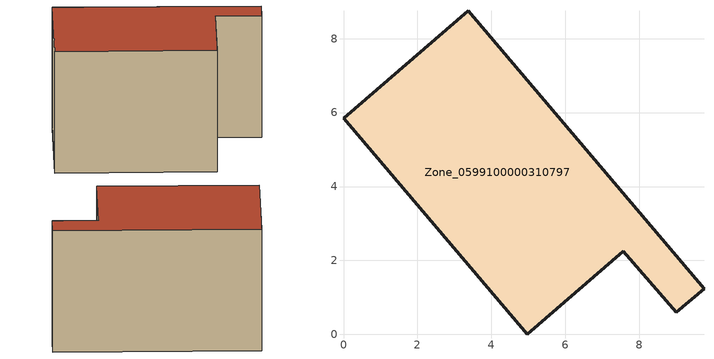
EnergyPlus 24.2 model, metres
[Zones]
Zone_0599100000310797
 floor ground (C_G): 7.56,2.24 4.97,0 0,5.85 3.37,8.76 9.75,1.24 9,0.59 z0
 wall outside (C_F): 3.37,8.76 0,5.85 4.97,0 7.56,2.24 9,0.59 9.75,1.24 3.37,8.76 z0:6.5
 roof outside (C_R): 9,0.59 9.75,1.24 3.37,8.76 0,5.85 4.97,0 7.56,2.24 z6.5
[BUILDING]
Pand.0599100000310797: North Axis=0; Terrain=City; Loads Convergence Tolerance Value=0.04; Temperature Convergence Tolerance Value=0.4; Solar Distribution=FullExterior; Maximum Number of Warmup Days=25; Minimum Number of Warmup Days=1
[Site:Location]
Rotterdam.The.Hague.AP_ZH_NLD Design_Conditions: Latitude=51.96; Longitude=4.45; Time Zone=1; Elevation=-4.5
[SITE:GROUNDTEMPERATURE:BUILDINGSURFACE]
18, 18, 18, 18, 18, 18, 18, 18, 18, 18, 18, 18
[MATERIAL] Thermal Absorptance=0.9; Solar Absorptance=0.7; Visible Absorptance=0.7
Name | Roughness | Thickness | Conductivity | Density | Specific Heat
G.TI.1946 | MediumSmooth | 0.15 | 1 | 540 | 1210
F.TI.1946 | Rough | 0.3 | 0.857143 | 1920 | 840
R.TI.1946 | MediumRough | 0.2 | 0.1 | 1500 | 1000
[CONSTRUCTION]
C_G: G.TI.1946
C_F: F.TI.1946
C_R: R.TI.1946
[ZONE]
Zone_0599100000310797: Type=1; Multiplier=1; Ceiling Height=Autocalculate; Volume=Autocalculate; Floor Area=autocalculate; Part of Total Floor Area=Yes
[ZONEINFILTRATION:DESIGNFLOWRATE]
Infil_Zone_0599100000310797: Zone or ZoneList or Space or SpaceList=Zone_0599100000310797; Schedule=AlwaysOn; Design Flow Rate Calculation Method=Flow/Area; Flow Rate per Floor Area=0.003; Constant Term Coefficient=1; Temperature Term Coefficient=0; Velocity Term Coefficient=0; Velocity Squared Term Coefficient=0
[HVACTEMPLATE:ZONE:IDEALLOADSAIRSYSTEM]
Zone_0599100000310797: Maximum Heating Supply Air Temperature=50; Minimum Cooling Supply Air Temperature=13; Maximum Heating Supply Air Humidity Ratio=0.0156; Minimum Cooling Supply Air Humidity Ratio=0.0077; Heating Limit=NoLimit; Cooling Limit=NoLimit; Dehumidification Control Type=ConstantSensibleHeatRatio; Cooling Sensible Heat Ratio=0.7; Dehumidification Setpoint=60; Humidification Control Type=None; Humidification Setpoint=30; Outdoor Air Method=None; Outdoor Air Flow Rate per Person=0.00944; Outdoor Air Flow Rate per Zone Floor Area=0; Outdoor Air Flow Rate per Zone=0; Demand Controlled Ventilation Type=None; Outdoor Air Economizer Type=NoEconomizer; Heat Recovery Type=None; Sensible Heat Recovery Effectiveness=0.7; Latent Heat Recovery Effectiveness=0.65
[ZONECONTROL:THERMOSTAT]
ThermostatControl_Zone_0599100000310797: Zone or ZoneList=Zone_0599100000310797; Control Type Schedule=DualSetpointControlType; Control 1=Thermostat_Zone_0599100000310797; Temperature Difference Between Cutout And Setpoint=0
[THERMOSTATSETPOINT:DUALSETPOINT]
Thermostat_Zone_0599100000310797: Heating Setpoint Temperature Schedule=HeatingSetpoint_Zone_0599100000310797; Cooling Setpoint Temperature Schedule=CoolingSetpoint_Zone_0599100000310797
[SCHEDULE:COMPACT]
HeatingSetpoint_Zone_0599100000310797: Through: 12/31, For: AllDays, Until: 24:00, 21
CoolingSetpoint_Zone_0599100000310797: Through: 12/31, For: AllDays, Until: 24:00, 24
DualSetpointControlType: Through: 12/31, For: AllDays, Until: 24:00, 4
AlwaysOn: Through: 12/31, For: AllDays, Until: 24:00, 1
